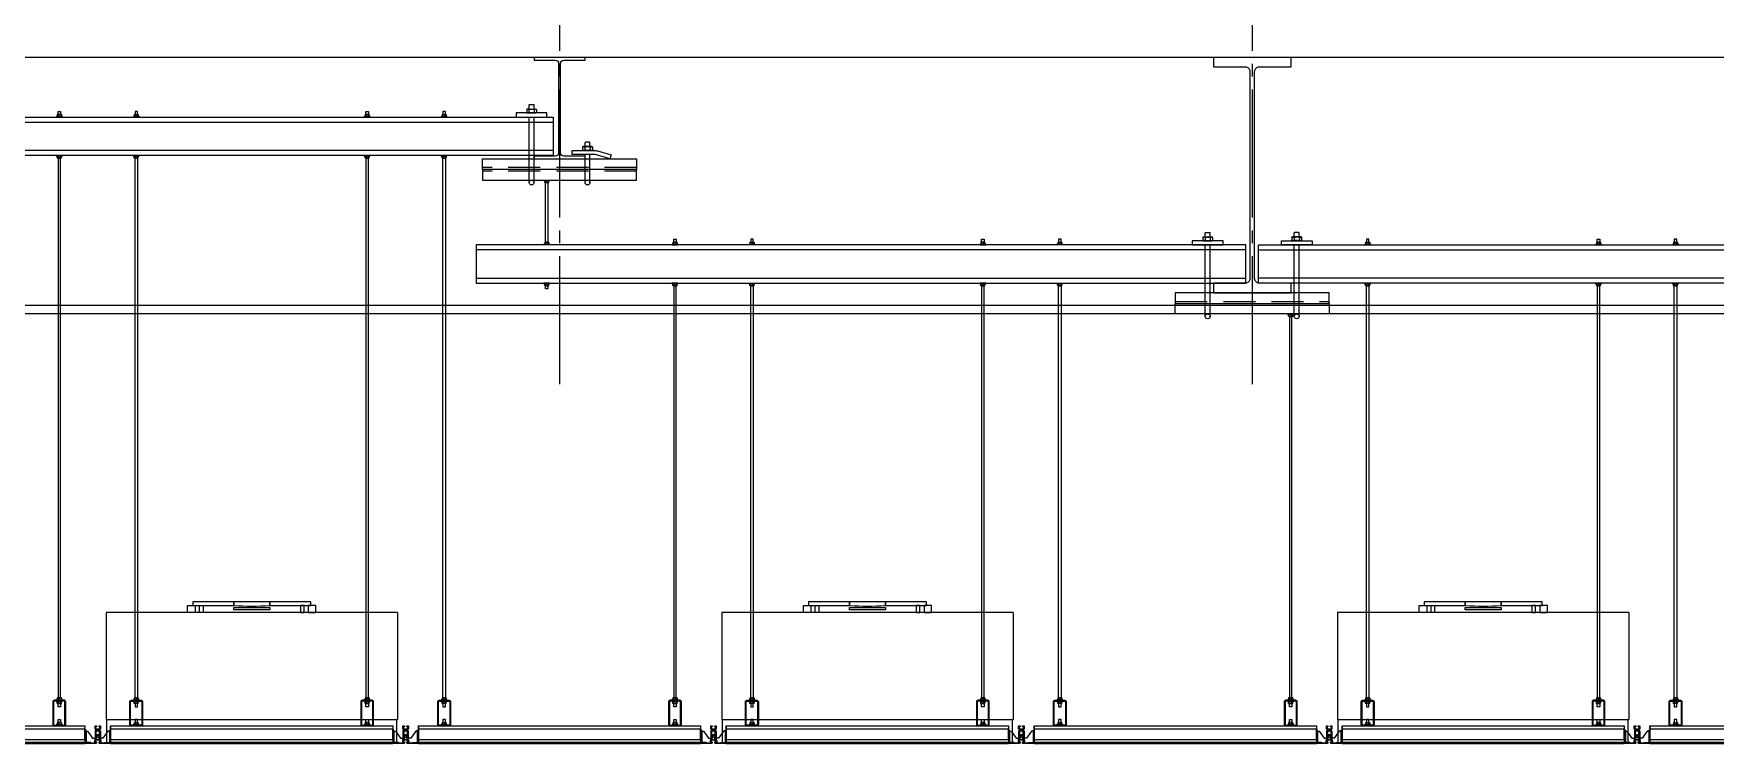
# Model space of a CAD drawing. Header units: millimetres. Extents: x -192235 to 515711, y 45168 to 947868.
# Drawn here: x 117750 to 124305, y 461050 to 463818 of the extents above; entities that cross this region are included whole.
import ezdxf

# ---------------------------------------------------------------- set-up
doc = ezdxf.new("R2010")
doc.units = ezdxf.units.MM
doc.header["$LTSCALE"] = 1000
doc.header["$PDMODE"] = 1
for name, pattern in [('TPH12-SEC-@20-1$0$CENTERK0', [0.65, 0.5, -0.05, 0.05, -0.05]), ('YCD-Xfa-Sec-24$0$HIDDEN', [0.375, 0.25, -0.125]), ('YCD-Xfa-Sec-24$0$HIDDEN2', [0.1875, 0.125, -0.0625])]:
    doc.linetypes.add(name, pattern=pattern)
for name, color, linetype in [('TPH12-SEC-@20-1$0$KABE1', 252, 'Continuous'), ('TPH12-SEC-@20-1$0$STEEL2', 252, 'Continuous'), ('TPH12-SEC-@20-1$0$STEEL3', 252, 'Continuous'), ('YCD-Xfa-Sec-24$0$A-C-Ceil-Hand4-8', 192, 'Continuous'), ('YCD-Xfa-Sec-24$0$A-C-Ceil-Hand_3-8', 2, 'Continuous'), ('YCD-Xfa-Sec-24$0$A-C-Ceiling Grid', 15, 'Continuous'), ('YCD-Xfa-Sec-24$0$Ceil-Sup-150', 3, 'Continuous'), ('YCD-Xfa-Sec-24$0$Ceil-Sup-P1001', 3, 'Continuous'), ('YCD-Xfa-Sec-24$0$FFU', 145, 'Continuous')]:
    doc.layers.add(name, color=color, linetype=linetype)

# ---------------------------------------------------------------- blocks, each defined once
blk = doc.blocks.new('TPH12-SEC-@20-1')
at = {"layer": 'DEFPOINTS', "linetype": 'TPH12-SEC-@20-1$0$CENTERK0'}
for p, q in [((119800, 467500), (119800, 462400)), ((122500, 467500), (122500, 462400))]:
    blk.add_line(p, q, dxfattribs=at)
at = {"layer": 'TPH12-SEC-@20-1$0$KABE1'}
blk.add_line((190390, 463725), (99610, 463725), dxfattribs=at)
at = {"layer": 'TPH12-SEC-@20-1$0$STEEL2'}
for points in [[(119899.5, 463725), (119700.5, 463725), (119700.5, 463714), (119783.5, 463714, -0.414214), (119796.5, 463701), (119796.5, 463353, -0.414214), (119783.5, 463340), (119700.5, 463340), (119700.5, 463329), (119899.5, 463329), (119899.5, 463340), (119816.5, 463340, -0.414214), (119803.5, 463353), (119803.5, 463701, -0.414214), (119816.5, 463714), (119899.5, 463714)], [(122651.5, 463725), (122348.5, 463725), (122348.5, 463688), (122472.5, 463688, -0.414214), (122490.5, 463670), (122490.5, 462862, -0.414214), (122472.5, 462844), (122348.5, 462844), (122348.5, 462807), (122651.5, 462807), (122651.5, 462844), (122527.5, 462844, -0.414214), (122509.5, 462862), (122509.5, 463670, -0.414214), (122527.5, 463688), (122651.5, 463688)]]:
    blk.add_lwpolyline(points, format="xyb", close=True, dxfattribs=at)
at = {"layer": 'TPH12-SEC-@20-1$0$STEEL3', "linetype": 'Continuous'}
for p, q in [((129650, 462757), (115350, 462757)), ((129650, 462725), (115350, 462725))]:
    blk.add_line(p, q, dxfattribs=at)
blk = doc.blocks.new('YCD-Xfa-Sec-24$0$cg-1')
blk.add_lwpolyline([(0, 68), (0, 0), (1100, 0), (1100, 2.8), (0, 2.8), (0, 15.2), (1100, 15.2), (1100, 55.7), (0, 55.7), (0, 68), (1100, 68), (1100, 0)])
blk = doc.blocks.new('YCD-Xfa-Sec-24$0$Cap-3')
for p, q in [((-8, 2.8), (-11, 2)), ((-11, 2), (-11, 0)), ((-11, 2), (11, 2)), ((-11, 0), (11, 0)), ((-8, 9.2), (-8, 2.8)), ((0, 10), (-6, 10)), ((-4, 9.2), (-4, 2.8)), ((6, 10), (0, 10)), ((4, 2.8), (4, 9.2)), ((8, 9.2), (8, 2.8)), ((8, 2.8), (11, 2)), ((11, 2), (11, 0))]:
    blk.add_line(p, q)
for centre, radius, start, end in [((-6, 7.1), 2.9, 46.39718, 133.60282), ((-6, 4.9), 2.9, 226.39718, 313.60282), ((0, -0.4), 10.4, 67.38014, 112.61986), ((0, 12.4), 10.4, 247.38014, 292.61986), ((6, 7.1), 2.9, 46.39718, 133.60282), ((6, 4.9), 2.9, 226.39718, 313.60282)]:
    blk.add_arc(centre, radius, start, end)
blk = doc.blocks.new('YCD-Xfa-Sec-24$0$Ceil-4T')
for p, q in [((0.45, 5.1), (0, 5.1)), ((0, 5.1), (0, 0)), ((2.2, 0.33), (0, 0.33)), ((0, 0.25), (2.2, 0.25)), ((2.2, 0), (0, 0)), ((0.45, 4.8), (0.45, 5.1)), ((0.45, 4.8), (0.45, 0.33)), ((0.45, 4.8), (1.05, 4.8)), ((0.6, 0.33), (2.2, 0.33)), ((1.05, 4.8), (3, 2.05)), ((3, 2.05), (3.95, 2.05)), ((3.95, 1.55), (3.75, 0.88)), ((3.75, 0.88), (3.95, 0.88)), ((3.75, 0.88), (3.75, 0.25)), ((3.95, 4.8), (3.95, 0.3)), ((3.95, 0.88), (3.95, 1.55)), ((3.95, 0.88), (3.95, 0.45)), ((4.3, 5.1), (4.25, 5.1)), ((5.75, 5.1), (5.7, 5.1)), ((6.05, 4.8), (6.05, 0.3)), ((7, 2.05), (6.05, 2.05)), ((6.05, 1.55), (6.25, 0.88)), ((6.05, 0.88), (6.05, 1.55)), ((6.25, 0.88), (6.05, 0.88)), ((6.05, 0.88), (6.05, 0.45)), ((6.25, 0.88), (6.25, 0.25)), ((8.95, 4.8), (7, 2.05)), ((7.8, 0.33), (10, 0.33)), ((10, 0.25), (7.8, 0.25)), ((10, 0), (7.8, 0)), ((9.55, 4.8), (8.95, 4.8)), ((9.55, 5.1), (10, 5.1)), ((9.55, 4.8), (9.55, 5.1)), ((9.55, 4.8), (9.55, 0.28)), ((10, 5.1), (10, 0))]:
    blk.add_line(p, q)
for points in [[(5.58, 0.1), (5.54, 0.1, -0.414214), (5.5, 0.14), (5.5, 0.58, -0.414214), (5.52, 0.6), (5.82, 0.6, 0.414214), (5.84, 0.62), (5.84, 1.2, 0.414214), (5.74, 1.3), (4.26, 1.3, 0.414214), (4.16, 1.2), (4.16, 0.62, 0.414214), (4.18, 0.6), (4.48, 0.6, -0.414214), (4.5, 0.58), (4.5, 0.14, -0.414214), (4.46, 0.1), (4.42, 0.1, 0.414214), (4.4, 0.08), (4.4, 0.04, -0.414214), (4.36, 0), (2.24, 0, -0.414214), (2.2, 0.04), (2.2, 0.25), (2.2, 0.28, -0.414214), (2.25, 0.33), (2.27, 0.33, -0.414214), (2.32, 0.28), (2.32, 0.27, 0.414214), (2.34, 0.25), (3.87, 0.25, 0.414214), (3.97, 0.35), (3.97, 1.48, -0.414214), (3.99, 1.5), (4.2, 1.5, 0.414214), (4.3, 1.6), (4.3, 5.4, 0.414214), (4.2, 5.5), (3.96, 5.5, -0.414214), (3.94, 5.52), (3.94, 6.76, -0.414214), (3.98, 6.8), (4.46, 6.8, -0.414214), (4.5, 6.76), (4.5, 6.42, -0.414214), (4.48, 6.4), (4.18, 6.4, 0.414214), (4.16, 6.38), (4.16, 5.8, 0.414214), (4.26, 5.7), (5.74, 5.7, 0.414214), (5.84, 5.8), (5.84, 6.38, 0.414214), (5.82, 6.4), (5.52, 6.4, -0.414214), (5.5, 6.42), (5.5, 6.76, -0.414214), (5.54, 6.8), (6.02, 6.8, -0.414214), (6.06, 6.76), (6.06, 5.52, -0.414214), (6.04, 5.5), (5.8, 5.5, 0.414214), (5.7, 5.4), (5.7, 1.6, 0.414214), (5.8, 1.5), (6.01, 1.5, -0.414214), (6.03, 1.48), (6.03, 0.35, 0.414214), (6.13, 0.25), (7.66, 0.25, 0.414214), (7.68, 0.27), (7.68, 0.28, -0.414214), (7.73, 0.33), (7.75, 0.33, -0.414214), (7.8, 0.28), (7.8, 0.25), (7.8, 0.04, -0.414214), (7.76, 0), (5.64, 0, -0.414214), (5.6, 0.04), (5.6, 0.08, 0.414214)], [(4.52, 5.5, 0.414214), (4.42, 5.4), (4.42, 5.2, 0.414214), (4.52, 5.1), (5.48, 5.1, 0.414214), (5.58, 5.2), (5.58, 5.4, 0.414214), (5.48, 5.5)], [(5.58, 3.24, -0.684718), (5.41, 3.17, 0.441058), (4.59, 3.17, -0.684718), (4.42, 3.24), (4.42, 4.38), (4.42, 4.8, -0.414214), (4.52, 4.9), (5.48, 4.9, -0.414214), (5.58, 4.8), (5.58, 4.38)], [(5, 1.5), (5.48, 1.5, 0.414214), (5.58, 1.6), (5.58, 2.36, 0.684718), (5.41, 2.43, -0.441058), (4.59, 2.43, 0.684718), (4.42, 2.36), (4.42, 1.6, 0.414214), (4.52, 1.5)]]:
    blk.add_lwpolyline(points, format="xyb", close=True)
blk.add_circle((5, 2.8), 0.375)
for centre, radius, start, end in [((3.75, 0.45), 0.2, 270, 0), ((4.25, 4.8), 0.3, 90, 180), ((5.75, 4.8), 0.3, 0, 90), ((6.25, 0.45), 0.2, 180, 270)]:
    blk.add_arc(centre, radius, start, end)
for p in [(2.2, 0), (2.2, 0), (2.2, 0), (2.2, 0), (2.2, 0), (2.2, 0), (2.2, 0), (2.2, 0), (2.2, 0), (2.2, 0), (2.2, 0), (2.2, 0), (2.2, 0), (2.2, 0), (2.2, 0), (2.2, 0), (2.2, 0), (3.95, 0.35), (3.97, 0.41), (4.16, 0.64), (4.54, 5.1), (4.56, 4.9), (4.58, 5.1), (5.84, 0.65), (5.85, 0.67), (6.03, 0.41), (6.05, 0.35), (7.8, 0)]:
    blk.add_point(p)
blk = doc.blocks.new('YCD-Xfa-Sec-24$0$FFU-120x120x55')
for p, q in [((-56.8, 50.8), (-56.8, 9)), ((56.8, 50.8), (-56.8, 50.8)), ((56.8, 50.8), (56.8, 9)), ((-56.8, 9), (56.8, 9)), ((-56.5, 0), (-56.5, 9)), ((56.5, 0), (56.5, 9)), ((-56.5, 0), (56.5, 0))]:
    blk.add_line(p, q)
for points in [[(-22.03, 50.8), (-25, 50.8), (-25, 53.5), (-22.03, 53.5), (-22.03, 51.04)], [(-19, 50.8), (-20.35, 50.8), (-20.35, 53.5), (-19, 53.5), (-19, 51.04)], [(-7, 51.8), (-7, 52.7), (7, 52.7), (7, 51.8)], [(19, 50.8), (20.35, 50.8), (20.35, 53.5), (19, 53.5), (19, 50.95)], [(22.03, 50.8), (25, 50.8), (25, 53.5), (22.03, 53.5), (22.03, 50.95)]]:
    blk.add_lwpolyline(points, close=True)
for points in [[(-7, 54.87, 0.414214), (-7.13, 55), (-23, 55), (-23, 53.5), (-7.13, 53.5, 0.414214), (-7, 53.63)], [(6.87, 53.49, 0.396463), (7, 53.63), (7, 54.87, 0.414214), (6.87, 55), (-6.87, 55, 0.414214), (-7, 54.87), (-7, 53.63, 0.396539), (-6.87, 53.49, 0.029282)], [(7.13, 53.5), (23, 53.5), (23, 55), (7.13, 55, 0.414214), (7, 54.87), (7, 53.63, 0.414214)]]:
    blk.add_lwpolyline(points, format="xyb", close=True)
blk = doc.blocks.new('YCD-Xfa-Sec-24$0$Cap-4')
for p, q in [((1.76, 0), (-1.76, 0)), ((-1.9, -1.31), (-1.9, -0.18)), ((-1.9, -1.31), (-1.9, -0.18)), ((1.76, -1.49), (-1.76, -1.49)), ((1.76, -1.49), (-1.76, -1.49)), ((-1.39, -0.05), (-1.75, -0.05)), ((-1.39, -0.05), (-1.75, -0.05)), ((-1.39, -1.44), (-1.75, -1.44)), ((-1.39, -1.44), (-1.75, -1.44)), ((-1.02, -1.31), (-1.02, -0.18)), ((-1.02, -1.31), (-1.02, -0.18)), ((-0.95, -1.49), (-0.95, -3.09)), ((-0.95, -3.09), (-0.82, -3.22)), ((0.82, -3.22), (-0.82, -3.22)), ((0.53, -0.05), (-0.53, -0.05)), ((0.53, -0.05), (-0.53, -0.05)), ((0.53, -1.44), (-0.53, -1.44)), ((0.53, -1.44), (-0.53, -1.44)), ((0.82, -3.22), (0.95, -3.09)), ((0.95, -1.49), (0.95, -3.09)), ((1.02, -1.31), (1.02, -0.18)), ((1.02, -1.31), (1.02, -0.18)), ((1.39, -0.05), (1.75, -0.05)), ((1.39, -0.05), (1.75, -0.05)), ((1.39, -1.44), (1.75, -1.44)), ((1.39, -1.44), (1.75, -1.44)), ((1.9, -1.31), (1.9, -0.18)), ((1.9, -1.31), (1.9, -0.18))]:
    blk.add_line(p, q)
for centre, radius, start, end in [((-1.6, -0.27), 0.316, 120.56811, 163.207), ((-1.6, -0.27), 0.316, 120.56811, 163.207), ((-1.64, -0.33), 0.303, 111.89653, 149.5654), ((-1.64, -0.33), 0.303, 111.89653, 149.5654), ((-1.64, -1.16), 0.303, 210.4346, 248.10347), ((-1.64, -1.16), 0.303, 210.4346, 248.10347), ((-1.6, -1.22), 0.316, 196.793, 239.43189), ((-1.6, -1.22), 0.316, 196.793, 239.43189), ((-1.6, -1.26), 1.23, 61.78852, 80.11234), ((-1.6, -1.26), 1.23, 61.78852, 80.11234), ((-1.6, -0.23), 1.23, 279.88766, 298.21148), ((-1.6, -0.23), 1.23, 279.88766, 298.21148), ((-0.43, -1.46), 1.41, 94.15324, 114.87611), ((-0.43, -1.46), 1.41, 94.15324, 114.87611), ((-0.43, -0.03), 1.41, 245.12389, 265.84676), ((-0.43, -0.03), 1.41, 245.12389, 265.84676), ((0.43, -1.46), 1.41, 65.12389, 85.84676), ((0.43, -1.46), 1.41, 65.12389, 85.84676), ((0.43, -0.03), 1.41, 274.15324, 294.87611), ((0.43, -0.03), 1.41, 274.15324, 294.87611), ((1.6, -1.26), 1.23, 99.88766, 118.21148), ((1.6, -1.26), 1.23, 99.88766, 118.21148), ((1.6, -0.23), 1.23, 241.78852, 260.11234), ((1.6, -0.23), 1.23, 241.78852, 260.11234), ((1.64, -0.33), 0.303, 30.4346, 68.10347), ((1.64, -0.33), 0.303, 30.4346, 68.10347), ((1.64, -1.16), 0.303, 291.89653, 329.5654), ((1.64, -1.16), 0.303, 291.89653, 329.5654), ((1.6, -0.27), 0.316, 16.793, 59.43189), ((1.6, -0.27), 0.316, 16.793, 59.43189), ((1.6, -1.22), 0.316, 300.56811, 343.207), ((1.6, -1.22), 0.316, 300.56811, 343.207)]:
    blk.add_arc(centre, radius, start, end)
blk = doc.blocks.new('YCD-Xfa-Sec-24')
at = {"layer": 'YCD-Xfa-Sec-24$0$A-C-Ceil-Hand4-8', "elevation": 0}
for points in [[(590245.2, 393004), (590254.8, 393004), (590254.8, 393236.5), (590245.2, 393236.5)], [(590245.2, 392822), (590254.8, 392822), (590254.8, 392834), (590245.2, 392834)]]:
    blk.add_lwpolyline(points, close=True, dxfattribs=at)
at = {"layer": 'YCD-Xfa-Sec-24$0$A-C-Ceil-Hand_3-8', "elevation": 0}
for points in [[(590645.2, 393514.3), (590654.8, 393514.3), (590654.8, 393502.3), (590645.2, 393502.3)], [(590954.8, 393514.3), (590945.2, 393514.3), (590945.2, 393502.3), (590954.8, 393502.3)], [(591845.2, 393514.3), (591854.8, 393514.3), (591854.8, 393502.3), (591845.2, 393502.3)], [(592154.8, 393514.3), (592145.2, 393514.3), (592145.2, 393502.3), (592154.8, 393502.3)], [(590645.2, 391228), (590654.8, 391228), (590654.8, 393332.3), (590645.2, 393332.3)], [(590954.8, 391228), (590945.2, 391228), (590945.2, 393332.3), (590954.8, 393332.3)], [(591845.2, 391228), (591854.8, 391228), (591854.8, 393332.3), (591845.2, 393332.3)], [(592154.8, 391228), (592145.2, 391228), (592145.2, 393332.3), (592154.8, 393332.3)], [(585845.2, 393016), (585854.8, 393016), (585854.8, 393004), (585845.2, 393004)], [(586154.8, 393016), (586145.2, 393016), (586145.2, 393004), (586154.8, 393004)], [(587045.2, 393016), (587054.8, 393016), (587054.8, 393004), (587045.2, 393004)], [(588245.2, 393016), (588254.8, 393016), (588254.8, 393004), (588245.2, 393004)], [(588554.8, 393016), (588545.2, 393016), (588545.2, 393004), (588554.8, 393004)], [(589445.2, 393016), (589454.8, 393016), (589454.8, 393004), (589445.2, 393004)], [(589754.8, 393016), (589745.2, 393016), (589745.2, 393004), (589754.8, 393004)], [(585845.2, 391228), (585854.8, 391228), (585854.8, 392834), (585845.2, 392834)], [(586154.8, 391228), (586145.2, 391228), (586145.2, 392834), (586154.8, 392834)], [(587045.2, 391228), (587054.8, 391228), (587054.8, 392834), (587045.2, 392834)], [(588245.2, 391228), (588254.8, 391228), (588254.8, 392834), (588245.2, 392834)], [(588554.8, 391228), (588545.2, 391228), (588545.2, 392834), (588554.8, 392834)], [(589445.2, 391228), (589454.8, 391228), (589454.8, 392834), (589445.2, 392834)], [(589754.8, 391228), (589745.2, 391228), (589745.2, 392834), (589754.8, 392834)], [(587354.8, 391228), (587345.2, 391228), (587345.2, 392714.5), (587354.8, 392714.5)], [(585854.8, 391193), (585845.2, 391193), (585845.2, 391205), (585854.8, 391205)], [(586145.2, 391193), (586154.8, 391193), (586154.8, 391205), (586145.2, 391205)], [(587054.8, 391193), (587045.2, 391193), (587045.2, 391205), (587054.8, 391205)], [(587345.2, 391193), (587354.8, 391193), (587354.8, 391205), (587345.2, 391205)], [(588254.8, 391193), (588245.2, 391193), (588245.2, 391205), (588254.8, 391205)], [(588545.2, 391193), (588554.8, 391193), (588554.8, 391205), (588545.2, 391205)], [(589454.8, 391193), (589445.2, 391193), (589445.2, 391205), (589454.8, 391205)], [(589745.2, 391193), (589754.8, 391193), (589754.8, 391205), (589745.2, 391205)], [(590654.8, 391193), (590645.2, 391193), (590645.2, 391205), (590654.8, 391205)], [(590945.2, 391193), (590954.8, 391193), (590954.8, 391205), (590945.2, 391205)], [(591854.8, 391193), (591845.2, 391193), (591845.2, 391205), (591854.8, 391205)], [(592145.2, 391193), (592154.8, 391193), (592154.8, 391205), (592145.2, 391205)], [(585854.8, 391131), (585845.2, 391131), (585845.2, 391143), (585854.8, 391143)], [(586145.2, 391131), (586154.8, 391131), (586154.8, 391143), (586145.2, 391143)], [(587054.8, 391131), (587045.2, 391131), (587045.2, 391143), (587054.8, 391143)], [(587345.2, 391131), (587354.8, 391131), (587354.8, 391143), (587345.2, 391143)], [(588254.8, 391131), (588245.2, 391131), (588245.2, 391143), (588254.8, 391143)], [(588545.2, 391131), (588554.8, 391131), (588554.8, 391143), (588545.2, 391143)], [(589454.8, 391131), (589445.2, 391131), (589445.2, 391143), (589454.8, 391143)], [(589745.2, 391131), (589754.8, 391131), (589754.8, 391143), (589745.2, 391143)], [(590654.8, 391131), (590645.2, 391131), (590645.2, 391143), (590654.8, 391143)], [(590945.2, 391131), (590954.8, 391131), (590954.8, 391143), (590945.2, 391143)], [(591854.8, 391131), (591845.2, 391131), (591845.2, 391143), (591854.8, 391143)], [(592145.2, 391131), (592154.8, 391131), (592154.8, 391143), (592145.2, 391143)]]:
    blk.add_lwpolyline(points, close=True, dxfattribs=at)
for points in [[(585825, 391213), (585825, 391123, 0.414214), (585830, 391118), (585870, 391118, 0.414214), (585875, 391123), (585875, 391213, 0.414214), (585870, 391218), (585830, 391218, 0.414214)], [(585828, 391213), (585828, 391123, 0.414214), (585830, 391121), (585870, 391121, 0.414214), (585872, 391123), (585872, 391213, 0.414214), (585870, 391215), (585830, 391215, 0.414214)], [(586175, 391213), (586175, 391123, -0.414214), (586170, 391118), (586130, 391118, -0.414214), (586125, 391123), (586125, 391213, -0.414214), (586130, 391218), (586170, 391218, -0.414214)], [(586172, 391213), (586172, 391123, -0.414214), (586170, 391121), (586130, 391121, -0.414214), (586128, 391123), (586128, 391213, -0.414214), (586130, 391215), (586170, 391215, -0.414214)], [(587025, 391213), (587025, 391123, 0.414214), (587030, 391118), (587070, 391118, 0.414214), (587075, 391123), (587075, 391213, 0.414214), (587070, 391218), (587030, 391218, 0.414214)], [(587028, 391213), (587028, 391123, 0.414214), (587030, 391121), (587070, 391121, 0.414214), (587072, 391123), (587072, 391213, 0.414214), (587070, 391215), (587030, 391215, 0.414214)], [(587375, 391213), (587375, 391123, -0.414214), (587370, 391118), (587330, 391118, -0.414214), (587325, 391123), (587325, 391213, -0.414214), (587330, 391218), (587370, 391218, -0.414214)], [(587372, 391213), (587372, 391123, -0.414214), (587370, 391121), (587330, 391121, -0.414214), (587328, 391123), (587328, 391213, -0.414214), (587330, 391215), (587370, 391215, -0.414214)], [(588225, 391213), (588225, 391123, 0.414214), (588230, 391118), (588270, 391118, 0.414214), (588275, 391123), (588275, 391213, 0.414214), (588270, 391218), (588230, 391218, 0.414214)], [(588228, 391213), (588228, 391123, 0.414214), (588230, 391121), (588270, 391121, 0.414214), (588272, 391123), (588272, 391213, 0.414214), (588270, 391215), (588230, 391215, 0.414214)], [(588575, 391213), (588575, 391123, -0.414214), (588570, 391118), (588530, 391118, -0.414214), (588525, 391123), (588525, 391213, -0.414214), (588530, 391218), (588570, 391218, -0.414214)], [(588572, 391213), (588572, 391123, -0.414214), (588570, 391121), (588530, 391121, -0.414214), (588528, 391123), (588528, 391213, -0.414214), (588530, 391215), (588570, 391215, -0.414214)], [(589425, 391213), (589425, 391123, 0.414214), (589430, 391118), (589470, 391118, 0.414214), (589475, 391123), (589475, 391213, 0.414214), (589470, 391218), (589430, 391218, 0.414214)], [(589428, 391213), (589428, 391123, 0.414214), (589430, 391121), (589470, 391121, 0.414214), (589472, 391123), (589472, 391213, 0.414214), (589470, 391215), (589430, 391215, 0.414214)], [(589775, 391213), (589775, 391123, -0.414214), (589770, 391118), (589730, 391118, -0.414214), (589725, 391123), (589725, 391213, -0.414214), (589730, 391218), (589770, 391218, -0.414214)], [(589772, 391213), (589772, 391123, -0.414214), (589770, 391121), (589730, 391121, -0.414214), (589728, 391123), (589728, 391213, -0.414214), (589730, 391215), (589770, 391215, -0.414214)], [(590625, 391213), (590625, 391123, 0.414214), (590630, 391118), (590670, 391118, 0.414214), (590675, 391123), (590675, 391213, 0.414214), (590670, 391218), (590630, 391218, 0.414214)], [(590628, 391213), (590628, 391123, 0.414214), (590630, 391121), (590670, 391121, 0.414214), (590672, 391123), (590672, 391213, 0.414214), (590670, 391215), (590630, 391215, 0.414214)], [(590975, 391213), (590975, 391123, -0.414214), (590970, 391118), (590930, 391118, -0.414214), (590925, 391123), (590925, 391213, -0.414214), (590930, 391218), (590970, 391218, -0.414214)], [(590972, 391213), (590972, 391123, -0.414214), (590970, 391121), (590930, 391121, -0.414214), (590928, 391123), (590928, 391213, -0.414214), (590930, 391215), (590970, 391215, -0.414214)], [(591825, 391213), (591825, 391123, 0.414214), (591830, 391118), (591870, 391118, 0.414214), (591875, 391123), (591875, 391213, 0.414214), (591870, 391218), (591830, 391218, 0.414214)], [(591828, 391213), (591828, 391123, 0.414214), (591830, 391121), (591870, 391121, 0.414214), (591872, 391123), (591872, 391213, 0.414214), (591870, 391215), (591830, 391215, 0.414214)], [(592175, 391213), (592175, 391123, -0.414214), (592170, 391118), (592130, 391118, -0.414214), (592125, 391123), (592125, 391213, -0.414214), (592130, 391218), (592170, 391218, -0.414214)], [(592172, 391213), (592172, 391123, -0.414214), (592170, 391121), (592130, 391121, -0.414214), (592128, 391123), (592128, 391213, -0.414214), (592130, 391215), (592170, 391215, -0.414214)]]:
    blk.add_lwpolyline(points, format="xyb", close=True, dxfattribs=at)
at = {"layer": 'YCD-Xfa-Sec-24$0$Ceil-Sup-150'}
for p, q in [((590299.5, 393236.9), (590299.5, 393492.3)), ((590318.5, 393236.9), (590318.5, 393492.3)), ((590081.5, 393236.9), (590081.5, 393345.9)), ((590100.5, 393236.9), (590100.5, 393345.9)), ((587316.9, 392714.9), (587316.9, 392994)), ((587336, 392714.9), (587336, 392994)), ((587664, 392714.9), (587664, 392994)), ((587683.1, 392714.9), (587683.1, 392994))]:
    blk.add_line(p, q, dxfattribs=at)
for points in [[(592575, 393492.3), (590225, 393492.3), (590225, 393342.3), (592575, 393342.3)], [(592575, 393472.3), (590225, 393472.3), (590225, 393362.3), (592575, 393362.3)], [(590369, 393492.3), (590249, 393492.3), (590249, 393508.3), (590369, 393508.3)], [(587475, 392994), (584475, 392994), (584475, 392844), (587475, 392844)], [(587266.5, 392994), (587386.5, 392994), (587386.5, 393010), (587266.5, 393010)], [(587525, 392994), (590525, 392994), (590525, 392844), (587525, 392844)], [(587733.5, 392994), (587613.5, 392994), (587613.5, 393010), (587733.5, 393010)], [(587475, 392974), (584475, 392974), (584475, 392864), (587475, 392864)], [(587525, 392974), (590525, 392974), (590525, 392864), (587525, 392864)]]:
    blk.add_lwpolyline(points, close=True, dxfattribs=at)
blk.add_lwpolyline([(590064.9, 393361.9, 0.072199), (590051.8, 393360), (589998.9, 393344.3), (590003.5, 393329), (590056.3, 393344.7, -0.072199), (590064.9, 393345.9), (590151, 393345.9), (590151, 393361.9)], format="xyb", close=True, dxfattribs=at)
at = {"layer": 'YCD-Xfa-Sec-24$0$Ceil-Sup-150', "linetype": 'YCD-Xfa-Sec-24$0$HIDDEN', "ltscale": 0.01}
for centre in [(590091, 393236.9), (590309, 393236.9), (587326.5, 392714.9), (587673.5, 392714.9)]:
    blk.add_arc(centre, 9.53, 0, 180, dxfattribs=at)
at = {"layer": 'YCD-Xfa-Sec-24$0$Ceil-Sup-150'}
for centre in [(590091, 393236.9), (590309, 393236.9), (587326.5, 392714.9), (587673.5, 392714.9)]:
    blk.add_arc(centre, 9.53, 180, 0, dxfattribs=at)
at = {"layer": 'YCD-Xfa-Sec-24$0$Ceil-Sup-P1001', "linetype": 'YCD-Xfa-Sec-24$0$HIDDEN2'}
for p, q in [((589900, 393294.9), (590500, 393294.9)), ((589900, 393280.6), (590500, 393280.6)), ((587800, 392772.9), (587200, 392772.9)), ((587800, 392758.6), (587200, 392758.6))]:
    blk.add_line(p, q, dxfattribs=at)
at = {"layer": 'YCD-Xfa-Sec-24$0$Ceil-Sup-P1001'}
for points in [[(589900, 393287.7), (590500, 393287.7), (590500, 393329), (589900, 393329)], [(589900, 393287.7), (590500, 393287.7), (590500, 393246.5), (589900, 393246.5)], [(587800, 392765.7), (587200, 392765.7), (587200, 392807), (587800, 392807)], [(587800, 392765.7), (587200, 392765.7), (587200, 392724.5), (587800, 392724.5)]]:
    blk.add_lwpolyline(points, close=True, dxfattribs=at)
at = {"layer": 'YCD-Xfa-Sec-24$0$A-C-Ceil-Hand4-8', "rotation": 180}
blk.add_blockref('YCD-Xfa-Sec-24$0$Cap-3', (590250, 393246.5), dxfattribs=at)
at = {"layer": 'YCD-Xfa-Sec-24$0$A-C-Ceil-Hand4-8'}
blk.add_blockref('YCD-Xfa-Sec-24$0$Cap-3', (590250, 392994), dxfattribs=at)
at = {"layer": 'YCD-Xfa-Sec-24$0$A-C-Ceil-Hand4-8', "xscale": -1, "rotation": 180}
blk.add_blockref('YCD-Xfa-Sec-24$0$Cap-3', (590250, 392844), dxfattribs=at)
at = {"layer": 'YCD-Xfa-Sec-24$0$A-C-Ceil-Hand_3-8'}
for p in [(590650, 393492.3), (591850, 393492.3), (585850, 392994), (587050, 392994), (588250, 392994), (589450, 392994), (585850, 391218, 0), (587050, 391218, 0), (588250, 391218, 0), (589450, 391218, 0), (590650, 391218, 0), (591850, 391218, 0), (585850, 391121, 0), (587050, 391121, 0), (588250, 391121, 0), (589450, 391121, 0), (590650, 391121, 0), (591850, 391121, 0)]:
    blk.add_blockref('YCD-Xfa-Sec-24$0$Cap-3', p, dxfattribs=at)
at = {"layer": 'YCD-Xfa-Sec-24$0$A-C-Ceil-Hand_3-8', "xscale": -1}
for p in [(590950, 393492.3), (592150, 393492.3), (586150, 392994), (588550, 392994), (589750, 392994), (586150, 391218, 0), (587350, 391218, 0), (588550, 391218, 0), (589750, 391218, 0), (590950, 391218, 0), (592150, 391218, 0), (586150, 391121, 0), (587350, 391121, 0), (588550, 391121, 0), (589750, 391121, 0), (590950, 391121, 0), (592150, 391121, 0)]:
    blk.add_blockref('YCD-Xfa-Sec-24$0$Cap-3', p, dxfattribs=at)
at = {"layer": 'YCD-Xfa-Sec-24$0$A-C-Ceil-Hand_3-8', "rotation": 180}
for p in [(590650, 393342.3), (591850, 393342.3), (585850, 392844), (587050, 392844), (588250, 392844), (589450, 392844), (585850, 391215, 0), (587050, 391215, 0), (588250, 391215, 0), (589450, 391215, 0), (590650, 391215, 0), (591850, 391215, 0)]:
    blk.add_blockref('YCD-Xfa-Sec-24$0$Cap-3', p, dxfattribs=at)
at = {"layer": 'YCD-Xfa-Sec-24$0$A-C-Ceil-Hand_3-8', "xscale": -1, "rotation": 180}
for p in [(590950, 393342.3), (592150, 393342.3), (586150, 392844), (588550, 392844), (589750, 392844), (587350, 392724.5), (586150, 391215, 0), (587350, 391215, 0), (588550, 391215, 0), (589750, 391215, 0), (590950, 391215, 0), (592150, 391215, 0)]:
    blk.add_blockref('YCD-Xfa-Sec-24$0$Cap-3', p, dxfattribs=at)
at = {"layer": 'YCD-Xfa-Sec-24$0$A-C-Ceiling Grid', "xscale": -1}
for p in [(585950, 391050, 0), (587150, 391050, 0), (588350, 391050, 0), (589550, 391050, 0), (590750, 391050, 0), (591950, 391050, 0), (593150, 391050, 0)]:
    blk.add_blockref('YCD-Xfa-Sec-24$0$cg-1', p, dxfattribs=at)
at = {"layer": 'YCD-Xfa-Sec-24$0$A-C-Ceiling Grid', "xscale": -10, "yscale": 10, "zscale": 10}
for p in [(586050, 391050, 0), (587250, 391050, 0), (588450, 391050, 0), (589650, 391050, 0), (590850, 391050, 0), (592050, 391050, 0)]:
    blk.add_blockref('YCD-Xfa-Sec-24$0$Ceil-4T', p, dxfattribs=at)
at = {"layer": 'YCD-Xfa-Sec-24$0$Ceil-Sup-150', "yscale": 10, "zscale": 10, "rotation": 180}
for p, xscale in [((590309, 393508.3), -10), ((590091, 393361.9), 10), ((587326.5, 393010), 10), ((587673.5, 393010), -10)]:
    blk.add_blockref('YCD-Xfa-Sec-24$0$Cap-4', p, dxfattribs=dict(at, xscale=xscale))
at = {"layer": 'YCD-Xfa-Sec-24$0$FFU', "xscale": -10, "yscale": 10, "zscale": 10}
for p in [(586599.6, 391052.5, 0), (588999.6, 391052.5, 0), (591399.6, 391052.5, 0)]:
    blk.add_blockref('YCD-Xfa-Sec-24$0$FFU-120x120x55', p, dxfattribs=at)

msp = doc.modelspace()

# ---------------------------------------------------------------- block references
msp.add_blockref('TPH12-SEC-@20-1', (0, 0))

# ---------------------------------------------------------------- next in the draw order: block references
at = {"xscale": -1}
msp.add_blockref('YCD-Xfa-Sec-24', (710000, 70000), dxfattribs=at)

doc.saveas('drawing.dxf')
